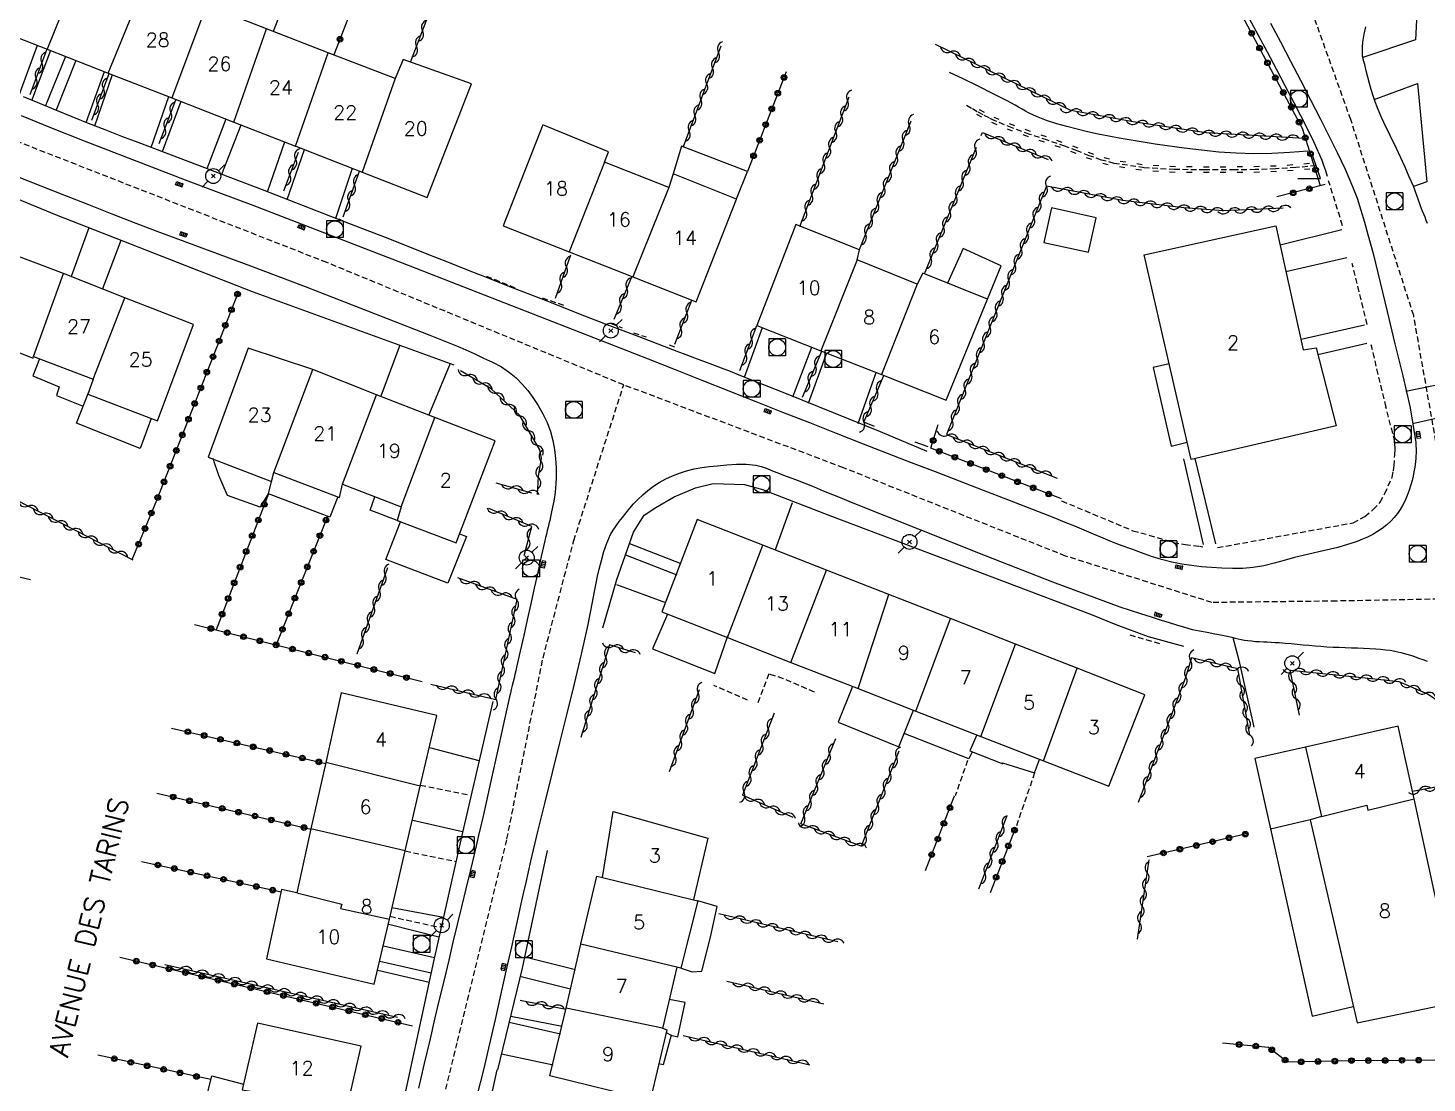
# Model space of a CAD drawing. Header units: millimetres. Extents: x 149998 to 151001, y 150999 to 152001.
# Drawn here: x 150170.7 to 150295.6, y 151510.6 to 151604.8 of the extents above; entities that cross this region are included whole.
import ezdxf
from ezdxf.enums import TextEntityAlignment as Align

# ---------------------------------------------------------------- set-up
doc = ezdxf.new("R2010")
doc.units = ezdxf.units.MM
doc.linetypes.add('DASHED', pattern=[0.75, 0.5, -0.25])
doc.layers.get('0').update_dxf_attribs({"linetype": 'CONTINUOUS'})
for name, color, linetype in [('W0001', 6, 'DASHED'), ('W0008', 7, 'CONTINUOUS'), ('W0014', 7, 'CONTINUOUS'), ('W0017', 7, 'CONTINUOUS'), ('W0020', 2, 'CONTINUOUS'), ('W0101', 7, 'CONTINUOUS'), ('W0104', 1, 'CONTINUOUS'), ('W0112', 1, 'DASHED'), ('W0120', 7, 'CONTINUOUS'), ('W0211', 2, 'CONTINUOUS'), ('W0220', 5, 'DASHED'), ('W0310', 3, 'CONTINUOUS'), ('W0323', 7, 'CONTINUOUS'), ('W0401', 7, 'CONTINUOUS'), ('W0420', 7, 'CONTINUOUS'), ('W0473', 7, 'CONTINUOUS'), ('W0989', 7, 'CONTINUOUS'), ('W0991', 7, 'CONTINUOUS'), ('W1102', 7, 'CONTINUOUS')]:
    doc.layers.add(name, color=color, linetype=linetype)
doc.styles.get("Standard").update_dxf_attribs({"font": 'romans.shx', "width": 0.85})

# ---------------------------------------------------------------- blocks, each defined once
blk = doc.blocks.new('T473')
for p, q in [((-0.166667, 0.166667), (0.166667, -0.166667)), ((-0.166667, -0.166667), (0.166667, 0.166667)), ((0.500001, 0.500001), (1.000002, 1.000002)), ((-1.000002, -1.000002), (-0.500001, -0.500001))]:
    blk.add_line(p, q)
blk.add_ellipse((0, 0), major_axis=(0.471405, 0.471405), ratio=1, start_param=5.4977871438, end_param=11.780972451)
blk = doc.blocks.new('T420')
for p, q in [((0.75, 0.75), (-0.75, 0.75)), ((-0.75, 0.75), (-0.75, -0.75)), ((0.75, 0.75), (0.75, -0.75)), ((0.75, -0.75), (-0.75, -0.75))]:
    blk.add_line(p, q)
blk.add_ellipse((0, 0), major_axis=(-0.53, 0.53), ratio=1, start_param=3.926991, end_param=10.210176)
blk = doc.blocks.new('T401')
for p, q in [((-0.3, 0.3), (0, 0.3)), ((-0.3, -0.25), (-0.3, 0.3)), ((-0.3, 0.15), (0, 0.15)), ((-0.3, 0), (0, 0)), ((0, 0.3), (0, -0.25)), ((-0.3, -0.15), (0, -0.15)), ((-0.3, -0.25), (-0.3, -0.3)), ((-0.3, -0.3), (0, -0.3)), ((0, -0.3), (0, -0.25))]:
    blk.add_line(p, q)
blk = doc.blocks.new('t310o')
at = {"color": 0, "linetype": 'Continuous'}
for centre, start, end in [((-0.5, 0.38), 216.8699, 323.1304), ((0.5, -0.37), 36.8699, 143.1303)]:
    blk.add_arc(centre, 0.625, start, end, dxfattribs=at)
blk = doc.blocks.new('t323o')
at = {"color": 0, "linetype": 'Continuous'}
for radius in [0.25, 0.15]:
    blk.add_circle((0, 0), radius, dxfattribs=at)
blk = doc.blocks.new('t220o')
at = {"color": 0, "linetype": 'Continuous'}
for p, q in [((-0.25, 0.25), (0.25, 0.25)), ((-0.25, -0.25), (0.25, -0.25))]:
    blk.add_line(p, q, dxfattribs=at)

msp = doc.modelspace()

# ---------------------------------------------------------------- linework, layer by layer
at = {"layer": 'W0001'}
for points in [[(150298.88, 151553.86), (150294.42, 151579.11), (150288.8, 151596.6), (150285.24, 151606.57)], [(150223.9, 151572.93), (150197.4, 151583.85), (150169.58, 151594.72), (150149.52, 151599.95)], [(150192.4, 151446.38), (150194.73, 151453.22), (150197.33, 151461.61), (150201.36, 151480.14), (150204.37, 151494.77), (150209.06, 151514.36), (150213.48, 151532.42), (150216.7, 151548.56), (150219.45, 151559.06), (150223.9, 151572.93)], [(150298.88, 151553.86), (150287.51, 151553.64), (150276.4, 151553.51), (150263.34, 151557.66), (150243.51, 151565.54), (150223.9, 151572.93)]]:
    msp.add_lwpolyline(points, dxfattribs=at)
at = {"layer": 'W0008'}
for points in [[(150294.39, 151590.66), (150294.02, 151591.51), (150293.65, 151592.35), (150293.27, 151593.19), (150292.89, 151594.03), (150292.7, 151594.42), (150292.51, 151594.81), (150292.32, 151595.19), (150292.13, 151595.58), (150291.94, 151595.96), (150291.75, 151596.35), (150291.57, 151596.74), (150291.4, 151597.14), (150291.19, 151597.67), (150290.99, 151598.2), (150290.81, 151598.74), (150290.63, 151599.28), (150290.47, 151599.84), (150290.33, 151600.39), (150290.19, 151600.95), (150290.05, 151601.51), (150290, 151601.7), (150289.95, 151601.89), (150289.9, 151602.08), (150289.86, 151602.27), (150289.85, 151602.43), (150289.84, 151602.59), (150289.84, 151602.74), (150289.84, 151602.9), (150289.85, 151603.06), (150289.86, 151603.22), (150289.87, 151603.38), (150289.89, 151603.53), (150290, 151604.22), (150290.16, 151604.89)], [(150274.64, 151551.11), (150275.31, 151550.99), (150275.99, 151550.86), (150276.67, 151550.73), (150277.34, 151550.6), (150277.62, 151550.54), (150277.91, 151550.48), (150278.19, 151550.41), (150278.47, 151550.34), (150278.75, 151550.28), (150279.03, 151550.22), (150279.32, 151550.16), (150279.61, 151550.12), (150279.95, 151550.08), (150280.3, 151550.04), (150280.65, 151550.02), (150281, 151550), (150281.35, 151549.99), (150281.7, 151549.97), (150282.06, 151549.95), (150282.4, 151549.93), (150282.94, 151549.89), (150283.47, 151549.84), (150284.01, 151549.79), (150284.54, 151549.74), (150285.07, 151549.7), (150285.61, 151549.65), (150286.14, 151549.61), (150286.68, 151549.57), (150287.22, 151549.54), (150287.77, 151549.52), (150288.31, 151549.5), (150288.86, 151549.48), (150289.41, 151549.46), (150289.95, 151549.44), (150290.5, 151549.41), (150291.04, 151549.37), (150291.47, 151549.34), (150291.9, 151549.3), (150292.32, 151549.25), (150292.74, 151549.18), (150293.28, 151549.05), (150293.8, 151548.9), (150294.33, 151548.74), (150294.85, 151548.56), (150295.23, 151548.43), (150295.61, 151548.28)]]:
    msp.add_lwpolyline(points, dxfattribs=at)
at = {"layer": 'W0014'}
for points in [[(150273.16, 151618), (150274.2, 151616.03), (150275.25, 151614.07), (150276.29, 151612.1), (150277.33, 151610.13), (150278.13, 151608.63), (150278.93, 151607.14), (150279.74, 151605.64), (150280.54, 151604.14), (150281.34, 151602.64), (150282.14, 151601.14), (150282.93, 151599.64), (150283.71, 151598.13), (150284.31, 151596.97), (150284.9, 151595.82), (150285.48, 151594.65), (150286.02, 151593.46), (150286.21, 151592.99), (150286.38, 151592.53), (150286.54, 151592.05), (150286.69, 151591.57)], [(150295.22, 151616.12), (150294.58, 151603.71), (150289.89, 151602.14)], [(150281.64, 151605.2), (150282.08, 151604.38), (150282.52, 151603.55), (150283.42, 151601.83), (150284.32, 151600.11), (150285.21, 151598.38), (150286.09, 151596.64), (150286.84, 151595.16), (150287.59, 151593.68), (150288.31, 151592.17), (150288.97, 151590.64), (150289.36, 151589.59), (150289.7, 151588.52), (150290.02, 151587.44), (150290.32, 151586.36), (150290.79, 151584.65), (150291.22, 151582.93), (150291.63, 151581.2), (150292.04, 151579.47), (150292.74, 151576.61), (150293.45, 151573.75), (150294.09, 151570.87), (150294.59, 151567.96), (150294.61, 151567.84), (150294.61, 151567.71), (150294.62, 151567.59), (150294.62, 151567.47), (150294.63, 151567.25), (150294.63, 151567.04), (150294.63, 151566.83), (150294.62, 151566.61), (150294.6, 151566.35), (150294.58, 151566.1), (150294.55, 151565.84), (150294.51, 151565.58), (150294.44, 151565.18), (150294.37, 151564.79), (150294.27, 151564.39), (150294.16, 151564), (150294.01, 151563.53), (150293.84, 151563.07), (150293.65, 151562.62), (150293.43, 151562.18), (150293.21, 151561.81), (150292.96, 151561.45), (150292.69, 151561.1), (150292.39, 151560.78), (150292.02, 151560.44), (150291.61, 151560.13), (150291.19, 151559.84), (150290.76, 151559.58), (150290.31, 151559.35), (150289.85, 151559.15), (150289.38, 151558.97), (150288.91, 151558.81), (150287.64, 151558.43), (150286.35, 151558.11), (150285.06, 151557.82), (150283.78, 151557.52), (150282.87, 151557.27), (150281.95, 151557.02), (150281.03, 151556.79), (150280.09, 151556.64), (150279.16, 151556.56), (150278.23, 151556.55), (150277.29, 151556.58), (150276.37, 151556.63), (150275.48, 151556.7), (150274.59, 151556.8), (150273.71, 151556.93), (150272.83, 151557.1), (150271.92, 151557.34), (150271.02, 151557.62), (150270.13, 151557.94), (150269.25, 151558.26), (150268.39, 151558.58), (150267.54, 151558.91), (150266.69, 151559.25), (150265.84, 151559.61), (150265, 151559.96), (150264.16, 151560.31), (150263.31, 151560.66), (150262.46, 151561), (150260.32, 151561.85), (150258.18, 151562.68), (150256.03, 151563.51), (150253.89, 151564.34), (150251.74, 151565.16), (150249.6, 151565.99), (150247.45, 151566.82), (150245.31, 151567.65), (150242.91, 151568.59), (150240.51, 151569.54), (150238.11, 151570.48), (150235.71, 151571.43), (150233.31, 151572.38), (150230.91, 151573.33), (150228.51, 151574.27), (150226.11, 151575.22), (150218.8, 151578.08), (150211.48, 151580.94), (150204.16, 151583.78), (150196.83, 151586.62), (150193.83, 151587.78), (150190.81, 151588.93), (150187.8, 151590.07), (150184.79, 151591.21), (150181.77, 151592.36), (150178.76, 151593.51), (150175.76, 151594.68), (150172.76, 151595.86), (150171.44, 151596.4), (150170.13, 151596.93)], [(150290.9, 151598.4), (150294.75, 151599.82), (150295.6, 151591.05), (150294.41, 151590.63)], [(150250.99, 151566.99), (150246.81, 151568.73), (150242.63, 151570.45), (150238.43, 151572.14), (150234.22, 151573.81), (150233.43, 151574.12), (150232.64, 151574.42), (150231.85, 151574.72), (150231.06, 151575.01), (150230.26, 151575.31), (150229.47, 151575.61), (150228.68, 151575.9), (150227.89, 151576.2), (150225.27, 151577.21), (150222.66, 151578.21), (150220.05, 151579.22), (150217.45, 151580.24), (150215.6, 151580.96), (150213.75, 151581.69), (150211.9, 151582.42), (150210.05, 151583.15), (150208.2, 151583.88), (150206.35, 151584.61), (150204.5, 151585.34), (150202.65, 151586.07), (150198.99, 151587.49), (150195.32, 151588.92), (150191.65, 151590.33), (150187.98, 151591.74), (150186.5, 151592.31), (150185.02, 151592.87), (150183.54, 151593.43), (150182.05, 151593.99), (150180.57, 151594.55), (150179.09, 151595.11), (150177.61, 151595.69), (150176.13, 151596.27), (150174.67, 151596.85), (150173.22, 151597.44), (150171.77, 151598.04), (150170.33, 151598.64)], [(150162.34, 151592.59), (150173.25, 151588.1), (150190.72, 151581.28), (150208.74, 151574.72)], [(150169.76, 151591.53), (150171.88, 151590.7), (150173.99, 151589.86), (150176.11, 151589.02), (150178.22, 151588.19), (150180.34, 151587.37), (150182.47, 151586.56), (150182.87, 151586.41), (150183.27, 151586.26), (150183.67, 151586.11), (150184.07, 151585.97), (150184.48, 151585.82), (150184.88, 151585.68), (150185.28, 151585.53), (150185.68, 151585.38), (150190.58, 151583.55), (150195.47, 151581.7), (150200.36, 151579.82), (150205.23, 151577.91), (150206.58, 151577.38), (150207.93, 151576.84), (150209.27, 151576.29), (150210.6, 151575.69), (150211.39, 151575.33), (150212.19, 151574.95), (150212.98, 151574.54), (150213.72, 151574.05), (150214.3, 151573.55), (150214.85, 151573.01), (150215.34, 151572.42), (150215.8, 151571.81), (150216.27, 151571.09), (150216.69, 151570.35), (150217.06, 151569.57), (150217.36, 151568.76), (150217.57, 151567.97), (150217.71, 151567.17), (150217.8, 151566.36), (150217.86, 151565.55), (150217.87, 151565.09), (150217.87, 151564.62), (150217.85, 151564.16), (150217.81, 151563.69), (150217.74, 151563.13), (150217.65, 151562.57), (150217.54, 151562.01), (150217.43, 151561.46), (150217.37, 151561.15), (150217.3, 151560.84), (150217.23, 151560.54), (150217.15, 151560.23), (150217.08, 151559.93), (150217, 151559.62), (150216.93, 151559.32), (150216.86, 151559.01), (150216.54, 151557.61), (150216.22, 151556.2), (150215.91, 151554.79), (150215.6, 151553.38), (150215.29, 151551.97), (150214.98, 151550.56), (150214.67, 151549.16), (150214.34, 151547.75), (150214.27, 151547.42), (150214.19, 151547.09), (150214.11, 151546.76), (150214.02, 151546.43), (150213.94, 151546.1), (150213.86, 151545.76), (150213.78, 151545.43), (150213.71, 151545.1), (150213.4, 151543.76), (150213.1, 151542.41), (150212.8, 151541.06), (150212.51, 151539.71), (150212.22, 151538.37), (150211.92, 151537.02), (150211.63, 151535.67), (150211.32, 151534.33), (150210.95, 151532.73), (150210.57, 151531.14), (150210.19, 151529.55), (150209.81, 151527.96), (150209.43, 151526.37), (150209.04, 151524.78), (150208.66, 151523.19), (150208.28, 151521.6), (150207.86, 151519.85), (150207.44, 151518.09), (150207.02, 151516.34), (150206.61, 151514.59), (150206.09, 151512.38), (150205.59, 151510.16)], [(150295.64, 151587.33), (150295.54, 151587.61), (150295.43, 151587.89), (150295.32, 151588.17), (150295.21, 151588.44), (150295.1, 151588.72), (150295, 151589), (150294.85, 151589.42), (150294.69, 151589.83), (150294.54, 151590.25), (150294.39, 151590.66)], [(150210.83, 151509.48), (150211.11, 151510.64), (150211.4, 151511.81), (150211.68, 151512.97), (150211.95, 151514.14), (150212.45, 151516.3), (150212.94, 151518.46), (150213.42, 151520.62), (150213.9, 151522.78), (150214.12, 151523.74), (150214.33, 151524.69), (150214.54, 151525.65), (150214.75, 151526.61), (150214.96, 151527.56), (150215.18, 151528.52), (150215.39, 151529.48), (150215.61, 151530.43), (150216.24, 151533.07), (150216.88, 151535.71), (150217.54, 151538.35), (150218.2, 151540.98), (150218.85, 151543.62), (150219.5, 151546.26), (150220.12, 151548.9), (150220.72, 151551.55), (150220.85, 151552.17), (150220.97, 151552.78), (150221.08, 151553.4), (150221.2, 151554.02), (150221.31, 151554.64), (150221.43, 151555.25), (150221.57, 151555.87), (150221.72, 151556.48), (150221.92, 151557.26), (150222.14, 151558.05), (150222.4, 151558.82), (150222.73, 151559.58), (150222.95, 151559.98), (150223.22, 151560.36), (150223.5, 151560.73), (150223.78, 151561.09), (150224.11, 151561.51), (150224.44, 151561.92), (150224.78, 151562.32), (150225.15, 151562.7), (150225.6, 151563.12), (150226.06, 151563.52), (150226.55, 151563.9), (150227.06, 151564.23), (150227.65, 151564.55), (150228.25, 151564.82), (150228.87, 151565.06), (150229.51, 151565.26), (150230.18, 151565.43), (150230.87, 151565.55), (150231.57, 151565.65), (150232.26, 151565.72), (150233.11, 151565.79), (150233.96, 151565.85), (150234.82, 151565.85), (150235.68, 151565.76), (150236.16, 151565.65), (150236.64, 151565.49), (150237.1, 151565.3), (150237.56, 151565.12), (150238.39, 151564.8), (150239.23, 151564.48), (150240.06, 151564.15), (150240.89, 151563.82), (150241.72, 151563.48), (150242.55, 151563.14), (150243.38, 151562.81), (150244.21, 151562.48), (150250.19, 151560.1), (150256.17, 151557.71), (150262.17, 151555.37), (150268.2, 151553.14), (150269.12, 151552.83), (150270.04, 151552.53), (150270.97, 151552.24), (150271.89, 151551.95), (150272.58, 151551.74), (150273.26, 151551.52), (150273.95, 151551.31), (150274.64, 151551.11)], [(150222.04, 151551.25), (150223.3, 151555.56), (150224.77, 151559.78), (150225.74, 151561.32), (150226.77, 151561.99), (150228.39, 151562.94), (150230.3, 151563.76), (150231.89, 151564.14), (150234.67, 151564.05), (150236.3, 151563.6), (150242.2, 151561.31), (150265.57, 151552.48), (150267.82, 151551.55), (150270.71, 151550.47), (150273.87, 151549.63)], [(150212.23, 151544.68), (150209.42, 151532.61), (150206.93, 151521.48), (150203.52, 151505.78)], [(150212.65, 151511.81), (150214.86, 151520.89), (150217.1, 151531.39)], [(150207.83, 151490), (150212.6, 151511.81)]]:
    msp.add_lwpolyline(points, dxfattribs=at)
at = {"layer": 'W0017'}
for points in [[(150169.94, 151598.79), (150171.56, 151603.25)], [(150171.07, 151598.32), (150172.75, 151602.79)], [(150172.29, 151597.81), (150174.11, 151602.26)], [(150173.24, 151597.42), (150175.02, 151601.9)], [(150175.91, 151596.35), (150177.55, 151600.91)], [(150176.68, 151596.05), (150178.28, 151600.63)], [(150181.71, 151594.13), (150183.3, 151598.67)], [(150182.72, 151593.75), (150184.39, 151598.24)], [(150186.71, 151592.23), (150188.41, 151596.67)], [(150188.03, 151591.73), (150189.76, 151596.14)], [(150192.11, 151590.15), (150193.65, 151594.63)], [(150193.86, 151589.48), (150195.42, 151593.93)], [(150198.19, 151587.8), (150199.69, 151592.27)], [(150176.14, 151586.95), (150174.57, 151582.6)], [(150287.99, 151586.77), (150282.5, 151585.41)], [(150179.01, 151585.83), (150177.36, 151581.5)], [(150288.45, 151584.26), (150283.02, 151583.03)], [(150234.67, 151573.62), (150236.3, 151578.04)], [(150290.03, 151578.26), (150284.36, 151576.98)], [(150203.91, 151576.48), (150202.21, 151571.92)], [(150238.99, 151571.87), (150240.7, 151576.31)], [(150290.24, 151576.62), (150285.86, 151575.61)], [(150208.4, 151574.84), (150206.5, 151570.26)], [(150240.41, 151571.29), (150242.02, 151575.79)], [(150244.83, 151569.49), (150246.44, 151574.05)], [(150275.65, 151558.69), (150273.9, 151566.32)], [(150276.77, 151558.74), (150274.91, 151566.36)], [(150238.93, 151562.41), (150237.43, 151558.21)], [(150224.41, 151558.77), (150229.01, 151557)], [(150224.07, 151557.78), (150228.63, 151555.99)], [(150223.26, 151555.11), (150227.62, 151553.5)], [(150278.26, 151550.39), (150278.82, 151548.37), (150280.15, 151542.4)], [(150210.99, 151539.39), (150206.58, 151540.53)], [(150209.52, 151533.04), (150205.07, 151534.06)], [(150207.82, 151525.4), (150203.21, 151526.27)], [(150207.41, 151523.64), (150202.92, 151524.79)], [(150207, 151521.81), (150202.46, 151522.85)], [(150206.71, 151520.45), (150202.14, 151521.49)], [(150215.07, 151521.9), (150219.6, 151520.77)], [(150206.53, 151519.61), (150201.95, 151520.67)], [(150214.63, 151520.17), (150219.15, 151519.03)], [(150213.69, 151516.07), (150218.26, 151515.03)], [(150213.82, 151516.61), (150218.42, 151515.72)], [(150213, 151513.24), (150217.6, 151512.25)]]:
    msp.add_lwpolyline(points, dxfattribs=at)
at = {"layer": 'W0020'}
for points in [[(150293.72, 151572.37), (150298.96, 151573.44)], [(150294.31, 151569.49), (150299.56, 151570.68)]]:
    msp.add_lwpolyline(points, dxfattribs=at)
at = {"layer": 'W0101'}
for points in [[(150192.02, 151604.71), (150186.67, 151606.79)], [(150166.78, 151605.09), (150172.43, 151602.89), (150172.43, 151602.9)], [(150197.52, 151602.57), (150192.02, 151604.71)], [(150172.43, 151602.9), (150177.89, 151600.76), (150177.88, 151600.76)], [(150203.49, 151600.26), (150197.52, 151602.57)], [(150200.56, 151591.91), (150206.35, 151589.65), (150210.32, 151599.79), (150204.2, 151601.97), (150203.49, 151600.26)], [(150177.88, 151600.76), (150183.56, 151598.55)], [(150183.56, 151598.55), (150189.09, 151596.39)], [(150189.09, 151596.39), (150194.6, 151594.24)], [(150222.2, 151592.82), (150222.53, 151593.72), (150216.67, 151596.14), (150213.13, 151587.12)], [(150194.6, 151594.24), (150194.63, 151594.23), (150194.63, 151594.22), (150200.56, 151591.91)], [(150227.92, 151590.56), (150222.2, 151592.82)], [(150233.98, 151589.51), (150228.32, 151591.76), (150227.92, 151590.56)], [(150224.71, 151582.57), (150230.36, 151580.35), (150233.98, 151589.51)], [(150213.13, 151587.12), (150219.03, 151584.8)], [(150244.74, 151584.1), (150244.95, 151584.97), (150239.26, 151587.23), (150235.77, 151578.23)], [(150173.9, 151582.86), (150168.29, 151584.99)], [(150219.03, 151584.8), (150224.71, 151582.57)], [(150250.09, 151581.91), (150244.74, 151584.1)], [(150179.38, 151580.71), (150173.9, 151582.86)], [(150256.36, 151580.58), (150250.61, 151582.89), (150250.09, 151581.91)], [(150185.49, 151578.32), (150179.38, 151580.71)], [(150246.9, 151573.85), (150252.68, 151571.58), (150256.36, 151580.58)], [(150165.56, 151577.52), (150171.18, 151575.33), (150171.21, 151575.46)], [(150176.53, 151573.44), (150176.07, 151572.1), (150182.27, 151569.71), (150185.49, 151578.32)], [(150235.77, 151578.23), (150241.49, 151575.98)], [(150196.15, 151574.3), (150196.15, 151574.3), (150190.38, 151576.22), (150186.8, 151566.48), (150192.47, 151564.3), (150192.66, 151565.12)], [(150171.21, 151575.46), (150176.53, 151573.44)], [(150241.49, 151575.98), (150246.9, 151573.85)], [(150201.84, 151572.04), (150196.15, 151574.3)], [(150207.04, 151570.03), (150201.84, 151572.04)], [(150212.43, 151567.94), (150207.04, 151570.03)], [(150203.69, 151560.82), (150208.94, 151558.83), (150212.43, 151567.94)], [(150192.66, 151565.12), (150198.52, 151562.89), (150198.81, 151564.08)], [(150198.81, 151564.08), (150204.03, 151562.04)], [(150204.03, 151562.04), (150203.69, 151560.82)], [(150236.32, 151558.64), (150230.47, 151560.93), (150227.3, 151552.67), (150233.16, 151550.38)], [(150242.01, 151556.41), (150236.32, 151558.64)], [(150247.56, 151554.24), (150242.01, 151556.41)], [(150253.08, 151552.08), (150247.56, 151554.24)], [(150258.88, 151549.8), (150253.08, 151552.08)], [(150233.16, 151550.38), (150238.83, 151548.17)], [(150264.38, 151547.65), (150258.88, 151549.8)], [(150238.83, 151548.17), (150244.82, 151545.83)], [(150270.43, 151545.28), (150264.38, 151547.65)], [(150205.74, 151537.12), (150207.21, 151543.44), (150198.68, 151545.45), (150197.32, 151539.24)], [(150244.82, 151545.83), (150249.99, 151543.82)], [(150261.36, 151539.38), (150267.2, 151537.11), (150270.43, 151545.28)], [(150249.99, 151543.82), (150255.77, 151541.56)], [(150294.46, 151535.98), (150293.04, 151542.47), (150284.77, 151540.61)], [(150255.77, 151541.56), (150261.36, 151539.38)], [(150284.77, 151540.61), (150286.19, 151534.43)], [(150197.32, 151539.24), (150195.98, 151533.33)], [(150204.4, 151531.34), (150204.39, 151531.34), (150205.74, 151537.12)], [(150222, 151528.96), (150222, 151528.98), (150222.97, 151534.87), (150231.41, 151532.49), (150230.12, 151527), (150230.13, 151526.99)], [(150298.39, 151517.89), (150294.46, 151535.98)], [(150286.19, 151534.43), (150285.18, 151534.11)], [(150285.18, 151534.11), (150289.37, 151515.99), (150298.39, 151517.89)], [(150195.98, 151533.33), (150194.71, 151527.61)], [(150202.98, 151525.26), (150204.4, 151531.34)], [(150220.06, 151523.03), (150220.07, 151523.06), (150221.5, 151529.08), (150222, 151528.96)], [(150194.71, 151527.61), (150193.36, 151527.9), (150192.02, 151521.71), (150201.62, 151519.45)], [(150230.13, 151526.99), (150230.51, 151526.9), (150229, 151520.87)], [(150201.62, 151519.45), (150202.98, 151525.26)], [(150218.75, 151517.32), (150218.76, 151517.32), (150220.06, 151523.03)], [(150228.65, 151520.97), (150227.36, 151515.51), (150227.36, 151515.52)], [(150217.31, 151511.26), (150218.75, 151517.32)], [(150199.1, 151507.95), (150200.47, 151513.93), (150191.2, 151515.98), (150189.84, 151510.03), (150190.6, 151509.9)], [(150227.36, 151515.52), (150227.76, 151515.39), (150226.25, 151509.08), (150217.31, 151511.26)]]:
    msp.add_lwpolyline(points, dxfattribs=at)
msp.add_lwpolyline([(150274.56, 151566.28), (150270.37, 151584.55), (150282.12, 151587.13), (150284.56, 151576.06), (150285.7, 151576.23), (150287.51, 151569.27)], close=True, dxfattribs=at)
at = {"layer": 'W0104'}
for points in [[(150233.98, 151589.51), (150233.98, 151589.52), (150234.95, 151591.97), (150229.07, 151594.23), (150228.32, 151591.76), (150228.33, 151591.76)], [(150256.36, 151580.58), (150256.37, 151580.58), (150257.59, 151583.56), (150254.21, 151585.11), (150252.81, 151582.01), (150252.82, 151582.01)], [(150171.74, 151575.26), (150171.74, 151575.26), (150171.17, 151573.74), (150173.51, 151572.76), (150173.27, 151571.99), (150175.64, 151571.02), (150175.64, 151571.02)], [(150272.6, 151574.81), (150272.6, 151574.81), (150271.15, 151574.49), (150272.77, 151567.47), (150274.21, 151567.82), (150274.21, 151567.82)], [(150181.73, 151569.92), (150181.73, 151569.92), (150180.74, 151567.26), (150175.05, 151569.51), (150176.14, 151572.3), (150176.14, 151572.29)], [(150192.18, 151563.21), (150192.17, 151563.22), (150191.45, 151562.03), (150188.52, 151563.07), (150187.77, 151564.84), (150187.24, 151566.32), (150187.23, 151566.32)], [(150192.18, 151563.21), (150192.47, 151564.3), (150192.47, 151564.3)], [(150198.36, 151562.95), (150198.37, 151562.95), (150197.67, 151561.12), (150192.18, 151563.21)], [(150203.69, 151560.82), (150201.26, 151561.74), (150201.69, 151562.95), (150201.7, 151562.95)], [(150209.24, 151559.63), (150209.87, 151559.4), (150208.21, 151555.23), (150202.68, 151557.34), (150203.99, 151560.71), (150203.69, 151560.82)], [(150227.82, 151552.46), (150227.81, 151552.46), (150226.48, 151549.38), (150232.04, 151547.18), (150233.21, 151550.54), (150233.21, 151550.53)], [(150244.31, 151546.03), (150244.31, 151546.03), (150243.05, 151542.82), (150248.47, 151540.63), (150249.77, 151543.9), (150249.76, 151543.9)], [(150255, 151540.2), (150255.01, 151540.19), (150254.72, 151539.57), (150248.94, 151541.82), (150248.94, 151541.81)], [(150255.43, 151541.7), (150255.42, 151541.69), (150254.8, 151540.27), (150257.73, 151539.12), (150257.7, 151539.2), (150260.58, 151538.31), (150261.03, 151539.51), (150261.03, 151539.51)], [(150284.77, 151540.61), (150280.23, 151539.58), (150285.35, 151516.61), (150289.03, 151517.47), (150289.03, 151517.47)], [(150285.18, 151534.11), (150285.17, 151534.11), (150281.63, 151533.3)], [(150229, 151520.87), (150229.03, 151520.87), (150230.02, 151520.57), (150230.88, 151520.6), (150231.64, 151523.64), (150232.23, 151526.39), (150230.51, 151526.9)], [(150229, 151520.87), (150228.65, 151520.97)], [(150228.13, 151514.91), (150228.12, 151514.91), (150228.72, 151514.74), (150229.38, 151517.83), (150227.97, 151518.1), (150227.97, 151518.1)], [(150228.13, 151514.91), (150227.42, 151512.27), (150227.04, 151512.36), (150227.04, 151512.36)], [(150227.7, 151515.13), (150227.7, 151515.13), (150228.13, 151514.91)], [(150185.62, 151505.07), (150187.12, 151511.26), (150189.95, 151510.54)]]:
    msp.add_lwpolyline(points, dxfattribs=at)
msp.add_lwpolyline([(150261.4, 151585.65), (150265.39, 151584.77), (150266.07, 151587.85), (150262.08, 151588.73)], close=True, dxfattribs=at)
at = {"layer": 'W0112'}
for points in [[(150288.07, 151587.14), (150286.82, 151591.14)], [(150198.47, 151587.74), (150199.06, 151587.45)], [(150290.28, 151578.33), (150288.93, 151583.77)], [(150211.65, 151582.64), (150214.27, 151581.57)], [(150216.64, 151580.7), (150218.52, 151580.05)], [(150222.77, 151578.4), (150223.75, 151578.02)], [(150224.78, 151577.58), (150225.9, 151577.21)], [(150227.96, 151576.51), (150228.61, 151576.26)], [(150276.92, 151558.41), (150289.01, 151560.63), (150289.01, 151560.62), (150290.07, 151561.2), (150290.81, 151561.81), (150291.43, 151562.46), (150291.83, 151563.23), (150292.51, 151564.69), (150292.61, 151565.25), (150292.66, 151565.52), (150292.67, 151565.7), (150292.73, 151566.7), (150292.76, 151567.24), (150292.74, 151567.88), (150291.94, 151570.95), (150291.95, 151570.95), (150290.63, 151576.5)], [(150262.99, 151562.58), (150269.36, 151559.92), (150270.07, 151559.74), (150272.95, 151558.88), (150274.01, 151558.69), (150275.31, 151558.53), (150275.61, 151558.49)], [(150271.75, 151549.82), (150268.99, 151550.63)], [(150234.96, 151544.8), (150231.95, 151546.11)], [(150240.93, 151545.52), (150238.15, 151546.71), (150236.85, 151547.14), (150235.83, 151544.46)], [(150254.6, 151539.42), (150253.49, 151536.27)], [(150260.58, 151538.31), (150258.86, 151533.31)], [(150205.76, 151537.21), (150210.08, 151536.34)], [(150204.4, 151531.34), (150208.94, 151530.4)], [(150203.03, 151525.51), (150207.44, 151524.53)]]:
    msp.add_lwpolyline(points, dxfattribs=at)
at = {"layer": 'W0120'}
msp.add_lwpolyline([(150284.09, 151591.35), (150286.09, 151591.35), (150285.39, 151593.43)], dxfattribs=at)
at = {"layer": 'W0211'}
msp.add_lwpolyline([(150284.96, 151593.79), (150283.36, 151593.66), (150281.76, 151593.58), (150280.16, 151593.56), (150278.56, 151593.6), (150277.02, 151593.7), (150275.48, 151593.87), (150273.94, 151594.07), (150272.41, 151594.27), (150271.34, 151594.42), (150270.27, 151594.58), (150269.21, 151594.76), (150268.14, 151594.95), (150267.2, 151595.12), (150266.25, 151595.31), (150265.31, 151595.51), (150264.38, 151595.74), (150263.47, 151595.99), (150262.55, 151596.24), (150261.65, 151596.53), (150260.76, 151596.87), (150260.43, 151597.02), (150260.1, 151597.18), (150259.78, 151597.35), (150259.47, 151597.53), (150259.15, 151597.71), (150258.84, 151597.89), (150258.52, 151598.07), (150258.2, 151598.24), (150256.87, 151598.91), (150255.54, 151599.58), (150254.2, 151600.23), (150252.99, 151600.8)], dxfattribs=at)
at = {"layer": 'W0220'}
msp.add_lwpolyline([(150285.71, 151592.48), (150283.9, 151592.32), (150282.09, 151592.21), (150280.28, 151592.14), (150278.47, 151592.12), (150275.78, 151592.12), (150273.08, 151592.15), (150270.37, 151592.31), (150267.69, 151592.7), (150266.56, 151592.99), (150265.46, 151593.38), (150264.37, 151593.81), (150263.29, 151594.22), (150261.72, 151594.76), (150260.15, 151595.29), (150258.58, 151595.86), (150257.05, 151596.5), (150256.51, 151596.75), (150255.98, 151597.03), (150255.46, 151597.31), (150254.94, 151597.61), (150254.46, 151597.89)], dxfattribs=at)
at = {"layer": 'W0310'}
for points in [[(150204.88, 151601.73), (150208.98, 151612.49)], [(150170.92, 151598.86), (150172.44, 151602.93)], [(150232.57, 151603.17), (150229.2, 151594.17)], [(150284.67, 151594.92), (150275.89, 151595.43), (150269.39, 151596.41), (150263.8, 151597.42), (150251.72, 151603.32)], [(150176.42, 151596.55), (150177.96, 151600.73)], [(150239.62, 151587.08), (150244.03, 151598.65)], [(150183.9, 151598.33), (150182.39, 151594.44)], [(150249.53, 151596.47), (150244.91, 151584.98)], [(150255.82, 151595.19), (150255.93, 151595.46), (150261.8, 151593.03)], [(150193.57, 151590.25), (150194.86, 151593.7)], [(150250.74, 151582.84), (150255.4, 151594.16)], [(150158.53, 151592.05), (150156.04, 151591.5), (150155.12, 151591.03), (150153.78, 151590.27), (150152.32, 151589.06), (150151.31, 151587.41), (150150.65, 151585.15), (150147, 151569.86), (150147.01, 151569.87), (150161.09, 151566.92), (150166.58, 151564.24), (150180.09, 151557.32)], [(150198.85, 151587.93), (150200.33, 151592)], [(150282.78, 151588.7), (150277.44, 151588.45), (150273.91, 151588.73), (150268.45, 151589.38), (150261.64, 151590.66), (150252.7, 151568.49), (150262.59, 151564.6)], [(150219.15, 151584.51), (150217.78, 151580.64)], [(150224.59, 151582.55), (150223.02, 151578.78)], [(150228.46, 151576.57), (150229.99, 151580.5)], [(150234.27, 151574.23), (150235.77, 151578.23)], [(150239.85, 151571.84), (150241.58, 151575.94)], [(150216.2, 151563.14), (150216.29, 151564.77), (150216.56, 151566.39), (150216.41, 151567.15), (150214.64, 151570.21), (150212.08, 151572.59), (150209.33, 151574.2)], [(150246.3, 151569.22), (150245.33, 151569.61), (150247.13, 151573.76)], [(150249.88, 151567.85), (150251.05, 151567.44)], [(150212.5, 151564.18), (150215.67, 151563.31)], [(150215.02, 151557.72), (150215.71, 151560.29), (150211.87, 151561.9)], [(150202.83, 151556.61), (150200.08, 151548.91)], [(150206.68, 151546.24), (150212.48, 151544.87), (150214.38, 151553.77), (150209.08, 151555.71)], [(150224.96, 151549.01), (150222.63, 151549.73), (150220.08, 151541.48)], [(150279.78, 151541.66), (150278.72, 151547.6), (150274.58, 151548.57), (150274.02, 151546.73), (150269.82, 151535.66)], [(150284.24, 151543.45), (150283.39, 151547.47), (150290.94, 151546.71), (150293.08, 151546.47), (150295.65, 151545.35), (150297.05, 151544.45), (150297.65, 151543.64), (150298.49, 151540.69), (150299.24, 151537.56), (150294.31, 151536.64)], [(150230.65, 151545.73), (150227.97, 151538.4)], [(150237.33, 151543.64), (150234.51, 151536.32), (150234.53, 151536.32), (150239.01, 151534.35)], [(150248.47, 151540.24), (150245.11, 151531.76), (150239.72, 151533.76), (150242.84, 151541.39)], [(150255.61, 151527.95), (150258.14, 151534.52)], [(150270.79, 151530.55), (150269.72, 151523.46)], [(150243, 151523.24), (150232.38, 151525.74)], [(150182.94, 151521.21), (150203.7, 151516.52)], [(150233.12, 151519.72), (150241.75, 151517.7)], [(150214.67, 151518.02), (150218.72, 151517.21)], [(150229.21, 151514.88), (150240.52, 151512.27)]]:
    msp.add_lwpolyline(points, dxfattribs=at)
at = {"layer": 'W0323'}
for points in [[(150197.49, 151617.02), (150192.62, 151604.48)], [(150202.88, 151614.89), (150198.03, 151602.38)], [(150286.11, 151590.7), (150284.49, 151595.8), (150275.9, 151611.92)], [(150238.41, 151600.87), (150234.95, 151591.97)], [(150286.52, 151590.8), (150282.2, 151589.7)], [(150180.03, 151557.34), (150182.21, 151562.64), (150189.51, 151581.22)], [(150262.98, 151562.75), (150251.32, 151567.3), (150251.98, 151569.4)], [(150192.18, 151563.21), (150187.51, 151551.07)], [(150197.47, 151561.2), (150192.88, 151549.73)], [(150157.9, 151558.61), (150170.95, 151555.58)], [(150185.6, 151551.55), (150205.91, 151546.46)], [(150183.52, 151542.31), (150197.3, 151539.15)], [(150182.22, 151536.5), (150195.97, 151533.29)], [(150250.85, 151529.61), (150253.43, 151536.27)], [(150258.87, 151533.42), (150256.6, 151527.61)], [(150279.65, 151532.9), (150270.62, 151530.82)], [(150180.85, 151530.41), (150193.32, 151527.69)], [(150178.93, 151521.85), (150205.04, 151515.75)], [(150277.34, 151514.21), (150281.47, 151513.82), (150283.16, 151512.51), (150289.06, 151512.63), (150297.05, 151512.69)], [(150187.04, 151510.94), (150176.96, 151513.11)]]:
    msp.add_lwpolyline(points, dxfattribs=at)
at = {"layer": 'W1102'}
for points in [[(150175.73, 151611.11), (150172.43, 151602.9)], [(150177.88, 151600.76), (150181.2, 151608.91)], [(150186.67, 151606.79), (150183.56, 151598.55)], [(150189.09, 151596.39), (150192.02, 151604.71)], [(150194.6, 151594.24), (150197.52, 151602.57)], [(150203.49, 151600.26), (150200.56, 151591.91)], [(150222.2, 151592.82), (150219.03, 151584.8)], [(150227.92, 151590.56), (150224.71, 151582.57)], [(150244.74, 151584.1), (150241.49, 151575.98)], [(150171.21, 151575.46), (150173.9, 151582.86)], [(150250.09, 151581.91), (150246.9, 151573.85)], [(150176.53, 151573.44), (150179.38, 151580.71)], [(150192.66, 151565.12), (150196.15, 151574.3)], [(150198.81, 151564.08), (150201.84, 151572.04)], [(150204.03, 151562.04), (150207.04, 151570.03)], [(150233.16, 151550.38), (150236.32, 151558.64)], [(150238.83, 151548.17), (150242.01, 151556.41)], [(150244.82, 151545.83), (150247.56, 151554.24)], [(150249.99, 151543.82), (150253.08, 151552.08)], [(150255.77, 151541.56), (150258.88, 151549.8)], [(150261.36, 151539.38), (150264.38, 151547.65)], [(150205.74, 151537.12), (150197.32, 151539.24)], [(150286.19, 151534.43), (150290.25, 151535.44), (150290.33, 151534.97), (150294.46, 151535.98)], [(150204.4, 151531.34), (150195.98, 151533.33)], [(150222, 151528.96), (150230.13, 151526.99)], [(150194.71, 151527.61), (150198.74, 151526.58), (150198.63, 151526.22), (150202.98, 151525.26)], [(150228.65, 151520.97), (150220.06, 151523.03)], [(150227.36, 151515.52), (150218.75, 151517.32)]]:
    msp.add_lwpolyline(points, dxfattribs=at)

# ---------------------------------------------------------------- block references
at = {"layer": 'W0220'}
for p, rotation in [((150255.76, 151597.15), 151.1678196629574), ((150257.1, 151596.48), 157.3566575389583), ((150258.48, 151595.9), 157.3566575389583), ((150259.89, 151595.39), 160.202155286243), ((150261.31, 151594.9), 161.4108284755404), ((150262.73, 151594.42), 160.9769259685188), ((150264.14, 151593.9), 159.2311673861234), ((150265.54, 151593.35), 160.3398074802843), ((150266.96, 151592.88), 165.610619824629), ((150268.43, 151592.59), 171.7663129158119), ((150269.91, 151592.37), 171.7663129158119), ((150271.41, 151592.25), 176.6312467824759), ((150272.9, 151592.16), 176.6312467824759), ((150274.4, 151592.13), 179.3920331980467), ((150275.9, 151592.12), 180.0268586346916), ((150277.4, 151592.12), 180.0268586346916), ((150278.9, 151592.13), 180.635473116364), ((150280.4, 151592.15), 182.1106161530944), ((150281.9, 151592.2), 182.1106161530944), ((150283.4, 151592.29), 183.585759429515), ((150284.89, 151592.41), 185.0609029451705)]:
    msp.add_blockref('t220o', p, dxfattribs=dict(at, rotation=rotation))
at = {"layer": 'W0310'}
for p, rotation in [((150205.95, 151604.53), 69.15570514122561), ((150205.41, 151603.13), 69.15570514122561), ((150232.36, 151602.6), 249.4926173392737), ((150171.97, 151601.67), 69.51189929115714), ((150253.07, 151602.66), 153.9853080795892), ((150254.41, 151602), 153.9853080795892), ((150171.45, 151600.27), 69.51189929115714), ((150231.83, 151601.2), 249.4926173392737), ((150255.76, 151601.34), 153.9853080795892), ((150257.11, 151600.68), 153.9853080795892), ((150177.46, 151599.37), 69.8862218164911), ((150231.3, 151599.79), 249.4926173392737), ((150258.46, 151600.03), 153.9853080795892), ((150259.81, 151599.37), 153.9853080795892), ((150176.94, 151597.96), 69.8862218164911), ((150230.78, 151598.39), 249.4926173392737), ((150243.89, 151598.3), 69.16820979152472), ((150261.15, 151598.71), 153.9853080795892), ((150262.5, 151598.05), 153.9853080795892), ((150183.47, 151597.24), 248.815609900084), ((150230.25, 151596.98), 249.4926173392737), ((150243.36, 151596.9), 69.16820979152472), ((150263.85, 151597.41), 169.8071580024562), ((150265.33, 151597.14), 169.8071580024562), ((150266.81, 151596.88), 169.8071580024562), ((150182.93, 151595.84), 248.815609900084), ((150229.73, 151595.58), 249.4926173392737), ((150242.83, 151595.5), 69.16820979152472), ((150249.39, 151596.12), 248.0909245865098), ((150268.28, 151596.61), 169.8071580024562), ((150269.76, 151596.36), 171.3843518157295), ((150271.24, 151596.13), 171.3843518157295), ((150272.73, 151595.91), 171.3843518157295), ((150274.21, 151595.68), 171.3843518157295), ((150242.29, 151594.09), 69.16820979152472), ((150248.83, 151594.72), 248.0909245865098), ((150255.31, 151593.94), 67.60753138869453), ((150257.05, 151594.99), 337.5403938160575), ((150258.44, 151594.42), 337.5403938160575), ((150275.69, 151595.46), 171.3843518157295), ((150277.19, 151595.35), 176.7142715147693), ((150278.69, 151595.27), 176.7142715147693), ((150280.18, 151595.18), 176.7142715147693), ((150281.68, 151595.09), 176.7142715147693), ((150283.18, 151595.01), 176.7142715147693), ((150194.62, 151593.06), 69.43850288555537), ((150241.76, 151592.69), 69.16820979152472), ((150248.27, 151593.33), 248.0909245865098), ((150254.74, 151592.55), 67.60753138869453), ((150259.83, 151593.85), 337.5403938160575), ((150261.21, 151593.27), 337.5403938160575), ((150194.09, 151591.65), 69.43850288555537), ((150241.23, 151591.29), 69.16820979152472), ((150247.71, 151591.94), 248.0909245865098), ((150199.88, 151590.75), 69.9287131485748), ((150247.15, 151590.55), 248.0909245865098), ((150254.16, 151591.16), 67.60753138869453), ((150261.63, 151590.63), 248.0494422221731), ((150199.36, 151589.34), 69.9287131485748), ((150240.69, 151589.89), 69.16820979152472), ((150246.59, 151589.16), 248.0909245865098), ((150253.59, 151589.77), 67.60753138869453), ((150261.07, 151589.24), 248.0494422221731), ((150263.08, 151590.39), 169.3351607891607), ((150264.56, 151590.11), 169.3351607891607), ((150266.03, 151589.83), 169.3351607891607), ((150267.51, 151589.55), 169.3351607891607), ((150240.16, 151588.49), 69.16820979152472), ((150246.03, 151587.77), 248.0909245865098), ((150253.02, 151588.39), 67.60753138869453), ((150260.5, 151587.85), 248.0494422221731), ((150268.99, 151589.31), 173.2998960959818), ((150270.48, 151589.14), 173.2998960959818), ((150271.97, 151588.96), 173.2998960959818), ((150273.46, 151588.79), 173.2998960959818), ((150274.95, 151588.65), 175.4099283478247), ((150276.44, 151588.53), 175.4099283478247), ((150277.94, 151588.47), 182.6926460036495), ((150279.44, 151588.54), 182.6926460036495), ((150280.94, 151588.61), 182.6926460036495), ((150282.44, 151588.68), 182.6926460036495), ((150245.47, 151586.37), 248.0909245865098), ((150252.45, 151587), 67.60753138869453), ((150259.94, 151586.46), 248.0494422221731), ((150251.88, 151585.61), 67.60753138869453), ((150259.38, 151585.07), 248.0494422221731), ((150251.31, 151584.23), 67.60753138869453), ((150218.78, 151583.47), 250.4769514804392), ((150258.82, 151583.68), 248.0494422221731), ((150218.28, 151582.06), 250.4769514804392), ((150224.17, 151581.55), 247.3186681736617), ((150258.26, 151582.29), 248.0494422221731), ((150223.6, 151580.17), 247.3186681736617), ((150257.7, 151580.89), 248.0494422221731), ((150229.55, 151579.37), 68.82688599706856), ((150257.14, 151579.5), 248.0494422221731), ((150229.01, 151577.97), 68.82688599706856), ((150256.58, 151578.11), 248.0494422221731), ((150235.32, 151577.05), 69.51007798186812), ((150256.02, 151576.72), 248.0494422221731), ((150234.8, 151575.64), 69.51007798186812), ((150255.46, 151575.33), 248.0494422221731), ((150241.02, 151574.6), 67.03462013705838), ((150254.9, 151573.94), 248.0494422221731), ((150209.99, 151573.81), 149.7474394112662), ((150211.29, 151573.06), 149.7474394112662), ((150240.43, 151573.22), 67.03462013705838), ((150254.34, 151572.55), 248.0494422221731), ((150212.51, 151572.2), 136.981321589248), ((150246.53, 151572.39), 66.5968716558207), ((150213.6, 151571.18), 136.981321589248), ((150214.68, 151570.14), 119.9865067680601), ((150245.94, 151571.01), 66.5968716558207), ((150253.78, 151571.16), 248.0494422221731), ((150215.43, 151568.84), 119.9865067680601), ((150245.34, 151569.63), 66.5968716558207), ((150253.22, 151569.76), 248.0494422221731), ((150216.18, 151567.54), 119.9865067680601), ((150252.82, 151568.45), 338.4968938493869), ((150254.22, 151567.9), 338.4968938493869), ((150255.61, 151567.35), 338.4968938493869), ((150257.01, 151566.8), 338.4968938493869), ((150216.52, 151566.12), 80.37736224909942), ((150258.41, 151566.25), 338.4968938493869), ((150259.8, 151565.7), 338.4968938493869), ((150216.28, 151564.64), 86.94665042416808), ((150261.2, 151565.15), 338.4968938493869), ((150213.95, 151563.78), 344.6039626984538), ((150215.4, 151563.38), 344.6039626984538), ((150170.74, 151562.11), 332.85934081711), ((150172.08, 151561.42), 332.85934081711), ((150173.41, 151560.74), 332.85934081711), ((150212.63, 151561.58), 157.1950273938147), ((150214.01, 151561), 157.1950273938147), ((150215.39, 151560.42), 157.1950273938147), ((150174.75, 151560.05), 332.85934081711), ((150176.08, 151559.37), 332.85934081711), ((150215.41, 151559.17), 74.87542985380892), ((150177.42, 151558.68), 332.85934081711), ((150178.75, 151558), 332.85934081711), ((150202.6, 151555.98), 250.3254219003812), ((150202.1, 151554.56), 250.3254219003812), ((150210.2, 151555.3), 159.8062131169279), ((150211.61, 151554.78), 159.8062131169279), ((150213.02, 151554.27), 159.8062131169279), ((150201.59, 151553.15), 250.3254219003812), ((150214.37, 151553.72), 77.95717833601022), ((150201.09, 151551.74), 250.3254219003812), ((150214.06, 151552.25), 77.95717833601022), ((150200.58, 151550.33), 250.3254219003812), ((150213.74, 151550.78), 77.95717833601022), ((150213.43, 151549.31), 77.95717833601022), ((150222.97, 151549.62), 162.9662086174533), ((150213.12, 151547.85), 77.95717833601022), ((150222.29, 151548.64), 252.8909307903288), ((150224.41, 151549.18), 162.9662086174533), ((150274.5, 151548.32), 253.2665918262803), ((150275.78, 151548.29), 166.7987511886768), ((150212.8, 151546.38), 77.95717833601022), ((150221.85, 151547.21), 252.8909307903288), ((150274.07, 151546.88), 253.2665918262803), ((150277.24, 151547.95), 166.7987511886768), ((150278.7, 151547.6), 166.7987511886768), ((150283.77, 151547.43), 354.2338549795815), ((150283.62, 151546.38), 101.9274024248629), ((150285.27, 151547.28), 354.2338549795815), ((150286.76, 151547.13), 354.2338549795815), ((150288.25, 151546.98), 354.2338549795815), ((150208.14, 151545.9), 346.7589295715496), ((150221.41, 151545.78), 252.8909307903288), ((150230.54, 151545.44), 249.9027511142887), ((150273.55, 151545.48), 249.2127601531002), ((150278.98, 151546.14), 100.1179946038334), ((150289.74, 151546.83), 354.2338549795815), ((150291.23, 151546.68), 353.5241622977376), ((150292.73, 151546.51), 353.5241622977376), ((150294.13, 151546.01), 336.5413293496363), ((150295.5, 151545.41), 336.5413293496363), ((150209.6, 151545.55), 346.7589295715496), ((150211.06, 151545.21), 346.7589295715496), ((150212.49, 151544.91), 77.95717833601022), ((150220.97, 151544.34), 252.8909307903288), ((150230.03, 151544.03), 249.9027511142887), ((150273.01, 151544.08), 249.2127601531002), ((150279.25, 151544.67), 100.1179946038334), ((150283.93, 151544.92), 101.9274024248629), ((150220.53, 151542.91), 252.8909307903288), ((150229.51, 151542.62), 249.9027511142887), ((150272.48, 151542.67), 249.2127601531002), ((150279.51, 151543.19), 100.1179946038334), ((150236.79, 151542.24), 248.9283990205534), ((150279.77, 151541.71), 100.1179946038334), ((150229, 151541.21), 249.9027511142887), ((150236.25, 151540.84), 248.9283990205534), ((150271.95, 151541.27), 249.2127601531002), ((150228.48, 151539.81), 249.9027511142887), ((150235.71, 151539.44), 248.9283990205534), ((150242.27, 151540), 67.760921139914), ((150248.24, 151539.68), 248.4087079490569), ((150271.42, 151539.87), 249.2127601531002), ((150235.17, 151538.04), 248.9283990205534), ((150241.71, 151538.61), 67.760921139914), ((150247.69, 151538.28), 248.4087079490569), ((150270.88, 151538.47), 249.2127601531002), ((150234.63, 151536.64), 248.9283990205534), ((150241.14, 151537.23), 67.760921139914), ((150247.14, 151536.89), 248.4087079490569), ((150270.35, 151537.06), 249.2127601531002), ((150296.4, 151537.03), 190.5248006168883), ((150235.57, 151535.86), 336.1861764403642), ((150240.57, 151535.84), 67.760921139914), ((150246.59, 151535.49), 248.4087079490569), ((150294.93, 151536.76), 190.5248006168883), ((150236.94, 151535.26), 336.1861764403642), ((150238.31, 151534.65), 336.1861764403642), ((150240, 151534.45), 67.760921139914), ((150246.04, 151534.1), 248.4087079490569), ((150240.43, 151533.5), 159.6422496426003), ((150241.84, 151532.98), 159.6422496426003), ((150245.48, 151532.7), 248.4087079490569), ((150257.77, 151533.55), 68.87621494064902), ((150243.25, 151532.46), 159.6422496426003), ((150244.65, 151531.93), 159.6422496426003), ((150257.23, 151532.15), 68.87621494064902), ((150256.69, 151530.75), 68.87621494064902), ((150256.15, 151529.35), 68.87621494064902), ((150270.61, 151529.39), 261.4437638980841), ((150270.39, 151527.91), 261.4437638980841), ((150270.17, 151526.42), 261.4437638980841), ((150233.84, 151525.39), 166.7707366646517), ((150235.3, 151525.05), 166.7707366646517), ((150236.76, 151524.71), 166.7707366646517), ((150238.22, 151524.36), 166.7707366646517), ((150269.94, 151524.94), 261.4437638980841), ((150239.68, 151524.02), 166.7707366646517), ((150241.14, 151523.68), 166.7707366646517), ((150242.6, 151523.34), 166.7707366646517), ((150184.41, 151520.88), 347.285471075871), ((150185.87, 151520.55), 347.285471075871), ((150187.33, 151520.22), 347.285471075871), ((150188.8, 151519.89), 347.285471075871), ((150190.26, 151519.56), 347.285471075871), ((150234.58, 151519.38), 346.8038756558964), ((150191.72, 151519.23), 347.285471075871), ((150193.19, 151518.9), 347.285471075871), ((150194.65, 151518.57), 347.285471075871), ((150196.11, 151518.24), 347.285471075871), ((150236.04, 151519.04), 346.8038756558964), ((150237.5, 151518.69), 346.8038756558964), ((150238.96, 151518.35), 346.8038756558964), ((150197.58, 151517.91), 347.285471075871), ((150199.04, 151517.58), 347.285471075871), ((150200.5, 151517.25), 347.285471075871), ((150201.97, 151516.92), 347.285471075871), ((150216.14, 151517.72), 348.7227022935157), ((150217.61, 151517.43), 348.7227022935157), ((150240.42, 151518.01), 346.8038756558964), ((150203.43, 151516.59), 347.285471075871), ((150230.67, 151514.54), 347.0182077891159), ((150232.14, 151514.21), 347.0182077891159), ((150233.6, 151513.87), 347.0182077891159), ((150235.06, 151513.53), 347.0182077891159), ((150236.52, 151513.19), 347.0182077891159), ((150237.98, 151512.86), 347.0182077891159), ((150239.44, 151512.52), 347.0182077891159)]:
    msp.add_blockref('t310o', p, dxfattribs=dict(at, rotation=rotation))
at = {"layer": 'W0323'}
for p, rotation in [((150198.57, 151603.78), 248.786700434105), ((150279.96, 151604.31), 118.0765476256037), ((150280.66, 151602.99), 118.0765476256037), ((150281.37, 151601.67), 118.0765476256037), ((150238.21, 151600.36), 248.7612873347278), ((150282.07, 151600.34), 118.0765476256037), ((150237.66, 151598.96), 248.7612873347278), ((150282.78, 151599.02), 118.0765476256037), ((150237.12, 151597.56), 248.7612873347278), ((150283.49, 151597.7), 118.0765476256037), ((150236.58, 151596.16), 248.7612873347278), ((150284.19, 151596.37), 118.0765476256037), ((150236.03, 151594.76), 248.7612873347278), ((150284.75, 151594.99), 107.5454288198863), ((150235.49, 151593.37), 248.7612873347278), ((150285.21, 151593.56), 107.5454288198863), ((150285.66, 151592.13), 107.5454288198863), ((150283.66, 151590.07), 194.3852236698523), ((150285.11, 151590.44), 194.3852236698523), ((150189.43, 151581.04), 68.57707406165132), ((150188.89, 151579.64), 68.57707406165132), ((150188.34, 151578.25), 68.57707406165132), ((150187.79, 151576.85), 68.57707406165132), ((150187.24, 151575.45), 68.57707406165132), ((150186.69, 151574.06), 68.57707406165132), ((150186.15, 151572.66), 68.57707406165132), ((150185.6, 151571.27), 68.57707406165132), ((150185.05, 151569.87), 68.57707406165132), ((150184.5, 151568.47), 68.57707406165132), ((150183.96, 151567.08), 68.57707406165132), ((150251.53, 151567.97), 72.48750270817861), ((150252.07, 151567.01), 158.6549482607821), ((150253.46, 151566.47), 158.6549482607821), ((150254.86, 151565.92), 158.6549482607821), ((150183.41, 151565.68), 68.57707406165132), ((150256.26, 151565.37), 158.6549482607821), ((150257.65, 151564.83), 158.6549482607821), ((150182.86, 151564.28), 68.57707406165132), ((150259.05, 151564.28), 158.6549482607821), ((150260.45, 151563.74), 158.6549482607821), ((150182.31, 151562.89), 68.57707406165132), ((150191.82, 151562.27), 248.9767244221059), ((150261.84, 151563.19), 158.6549482607821), ((150181.74, 151561.5), 67.62948796922798), ((150191.28, 151560.87), 248.9767244221059), ((150197.33, 151560.87), 248.2149533541888), ((150181.17, 151560.11), 67.62948796922798), ((150190.74, 151559.47), 248.9767244221059), ((150196.78, 151559.48), 248.2149533541888), ((150180.6, 151558.72), 67.62948796922798), ((150190.2, 151558.07), 248.9767244221059), ((150196.22, 151558.08), 248.2149533541888), ((150189.66, 151556.67), 248.9767244221059), ((150195.66, 151556.69), 248.2149533541888), ((150189.13, 151555.27), 248.9767244221059), ((150195.11, 151555.3), 248.2149533541888), ((150188.59, 151553.87), 248.9767244221059), ((150194.55, 151553.91), 248.2149533541888), ((150188.05, 151552.47), 248.9767244221059), ((150193.99, 151552.51), 248.2149533541888), ((150187.05, 151551.19), 345.9343635322828), ((150188.51, 151550.82), 345.9343635322828), ((150193.44, 151551.12), 248.2149533541888), ((150189.96, 151550.46), 345.9343635322828), ((150191.42, 151550.09), 345.9343635322828), ((150192.87, 151549.73), 345.9343635322828), ((150194.33, 151549.36), 345.9343635322828), ((150195.78, 151549), 345.9343635322828), ((150197.24, 151548.64), 345.9343635322828), ((150198.69, 151548.27), 345.9343635322828), ((150200.15, 151547.91), 345.9343635322828), ((150201.6, 151547.54), 345.9343635322828), ((150203.06, 151547.18), 345.9343635322828), ((150204.51, 151546.81), 345.9343635322828), ((150184.99, 151541.98), 347.0629198284632), ((150186.45, 151541.64), 347.0629198284632), ((150187.91, 151541.3), 347.0629198284632), ((150189.37, 151540.97), 347.0629198284632), ((150190.83, 151540.63), 347.0629198284632), ((150192.29, 151540.3), 347.0629198284632), ((150193.76, 151539.96), 347.0629198284632), ((150195.22, 151539.63), 347.0629198284632), ((150196.68, 151539.29), 347.0629198284632), ((150183.68, 151536.16), 346.873696318215), ((150185.14, 151535.82), 346.873696318215), ((150186.6, 151535.48), 346.873696318215), ((150188.06, 151535.14), 346.873696318215), ((150189.52, 151534.8), 346.873696318215), ((150253.02, 151535.2), 68.77769270548188), ((150190.98, 151534.46), 346.873696318215), ((150192.44, 151534.11), 346.873696318215), ((150193.9, 151533.77), 346.873696318215), ((150195.36, 151533.43), 346.873696318215), ((150252.48, 151533.8), 68.77769270548188), ((150251.94, 151532.41), 68.77769270548188), ((150258.79, 151533.2), 248.6720839898757), ((150276.47, 151532.17), 192.9774697213582), ((150277.93, 151532.51), 192.9774697213582), ((150279.39, 151532.84), 192.9774697213582), ((150251.39, 151531.01), 68.77769270548188), ((150258.24, 151531.8), 248.6720839898757), ((150272.08, 151531.16), 192.9774697213582), ((150273.55, 151531.5), 192.9774697213582), ((150275.01, 151531.83), 192.9774697213582), ((150182.32, 151530.09), 347.6702653695703), ((150183.78, 151529.77), 347.6702653695703), ((150257.69, 151530.4), 248.6720839898757), ((150185.25, 151529.45), 347.6702653695703), ((150186.71, 151529.13), 347.6702653695703), ((150188.18, 151528.81), 347.6702653695703), ((150189.64, 151528.49), 347.6702653695703), ((150257.15, 151529.01), 248.6720839898757), ((150191.11, 151528.17), 347.6702653695703), ((150192.57, 151527.85), 347.6702653695703), ((150180.39, 151521.51), 346.8353207821175), ((150181.85, 151521.17), 346.8353207821175), ((150183.31, 151520.83), 346.8353207821175), ((150184.77, 151520.49), 346.8353207821175), ((150186.23, 151520.15), 346.8353207821175), ((150187.69, 151519.8), 346.8353207821175), ((150189.15, 151519.46), 346.8353207821175), ((150190.61, 151519.12), 346.8353207821175), ((150192.07, 151518.78), 346.8353207821175), ((150193.53, 151518.44), 346.8353207821175), ((150194.99, 151518.1), 346.8353207821175), ((150196.45, 151517.75), 346.8353207821175), ((150197.91, 151517.41), 346.8353207821175), ((150199.37, 151517.07), 346.8353207821175), ((150200.84, 151516.73), 346.8353207821175), ((150202.3, 151516.39), 346.8353207821175), ((150203.76, 151516.05), 346.8353207821175), ((150278.84, 151514.07), 354.6232487705345), ((150280.33, 151513.93), 354.6232487705345), ((150281.75, 151513.6), 322.162522786173), ((150178.43, 151512.8), 167.8617735272225), ((150179.9, 151512.48), 167.8617735272225), ((150181.36, 151512.17), 167.8617735272225), ((150282.94, 151512.68), 322.162522786173), ((150284.38, 151512.53), 1.165374704826707), ((150285.88, 151512.56), 1.165374704826707), ((150287.38, 151512.59), 1.165374704826707), ((150288.87, 151512.63), 1.165374704826707), ((150290.37, 151512.64), 0.4517030818909391), ((150291.87, 151512.65), 0.4517030818909391), ((150293.37, 151512.66), 0.4517030818909391), ((150294.87, 151512.67), 0.4517030818909391), ((150182.83, 151511.85), 167.8617735272225), ((150184.29, 151511.54), 167.8617735272225), ((150185.76, 151511.22), 167.8617735272225)]:
    msp.add_blockref('t323o', p, dxfattribs=dict(at, rotation=rotation))
at = {"layer": 'W0401'}
for p, rotation in [((150184.29, 151590.97), 69.24461171221668), ((150195.2, 151587.15), 68.95949229550367), ((150184.54, 151586.22), 250.1989444123855), ((150236.82, 151570.71), 68.41747580372814), ((150294.69, 151568.44), 188.5383734913416), ((150216.58, 151556.94), 167.4155900113486), ((150273.52, 151556.81), 79.78933096044916), ((150271.55, 151552.26), 252.6057050004121), ((150210.29, 151529.3), 166.4802912271637), ((150213.31, 151520.96), 347.4177892185758)]:
    msp.add_blockref('T401', p, dxfattribs=dict(at, rotation=rotation))
at = {"layer": 'W0420'}
for p in [(150284.16, 151598.46), (150292.71, 151589.31), (150198.12, 151586.82), (150237.6, 151576.28), (150242.59, 151575.24), (150235.32, 151572.58), (150219.45, 151570.7), (150293.43, 151568.52), (150236.2, 151564.06), (150272.53, 151558.28), (150294.77, 151557.86), (150215.63, 151556.54), (150209.79, 151531.86), (150205.85, 151523.04), (150214.99, 151522.56)]:
    msp.add_blockref('T420', p, dxfattribs=at)
at = {"layer": 'W0473'}
for p in [(150187.26, 151591.57), (150222.75, 151577.78), (150249.41, 151558.92), (150215.24, 151557.52), (150283.58, 151548.09), (150207.66, 151524.71)]:
    msp.add_blockref('T473', p, dxfattribs=at)

# ---------------------------------------------------------------- texts
at = {"layer": 'W0989'}
msp.add_text('AVENUE DES TARINS   ', height=1.75, rotation=76.5441, dxfattribs=at).set_placement((150174.25, 151512.86))
at = {"layer": 'W0991'}
for s, p in [('28', (150182.3, 151603.73)), ('26', (150187.81, 151601.59)), ('24', (150193.3, 151599.47)), ('22', (150199.04, 151597.24)), ('20', (150205.34, 151595.81)), ('18', (150217.86, 151590.47)), ('16', (150223.47, 151587.69)), ('14', (150229.36, 151586.06)), ('10', (150240.41, 151581.6)), ('27', (150175.28, 151578.15)), ('8', (150245.81, 151578.98)), ('6', (150251.62, 151577.23)), ('2', (150278.29, 151576.7)), ('25', (150180.78, 151575.21)), ('23', (150191.4, 151570.26)), ('21', (150197.26, 151568.6)), ('19', (150202.93, 151567.04)), ('2', (150208.01, 151564.43)), ('1', (150231.81, 151555.66)), ('13', (150237.58, 151553.41)), ('11', (150243.26, 151551.12)), ('9', (150248.9, 151549.03)), ('7', (150254.43, 151546.82)), ('5', (150260.09, 151544.59)), ('3', (150265.87, 151542.38)), ('4', (150202.24, 151541.28)), ('4', (150289.59, 151538.45)), ('6', (150200.86, 151535.29)), ('3', (150226.68, 151530.93)), ('8', (150200.96, 151526.39)), ('8', (150291.84, 151525.99)), ('5', (150225.28, 151524.98)), ('10', (150197.53, 151523.68)), ('7', (150223.72, 151519.27)), ('9', (150222.51, 151513.2)), ('12', (150195.15, 151511.96))]:
    msp.add_text(s, height=1.25, dxfattribs=at).set_placement(p, align=Align.MIDDLE_CENTER)

doc.saveas('drawing.dxf')
